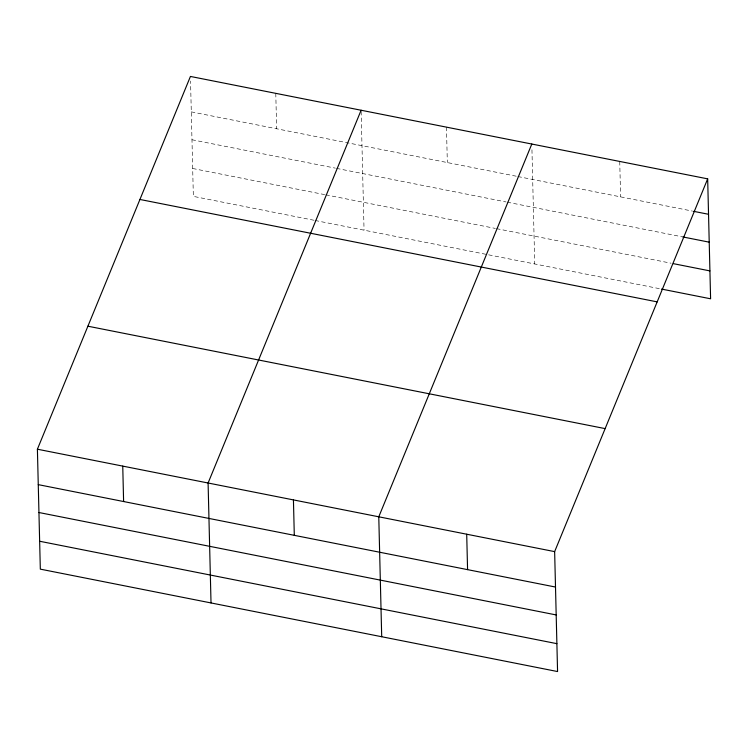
<?xml version="1.0" encoding="UTF-8"?>
<svg xmlns="http://www.w3.org/2000/svg" width="748" height="748" viewBox="0 0 748 748"><rect width="100%" height="100%" fill="white"/><g stroke="black" fill="none" stroke-linecap="round" stroke-linejoin="round"><path stroke-width="0.56" stroke-dasharray="3.74 2.81" d="M191.292 111.873L516.746 176.304M517.878 176.537L692.545 211.114M191.974 139.754L335.356 168.141M336.497 168.375L506.041 201.941M507.181 202.166L682.952 236.966M192.675 168.487L324.679 194.62M325.819 194.845L495.363 228.421M496.504 228.645L671.096 263.212M313.982 220.258L193.358 196.378L190.544 81.018M315.123 220.482L660.353 288.84M619.737 161.446L620.606 196.874M531.95 149.75L534.736 263.969M446.463 127.141L447.332 162.568M361.144 111.387L364.052 230.169M275.778 93.341L276.638 128.768"/><path stroke-width="1.12" d="M707.673 178.856L554.642 551.622L557.569 671.554L40.327 569.144L37.4 449.211L190.431 76.446L707.673 178.856L710.6 298.789L661.494 289.065M361.116 110.246L208.094 483.012L211.02 602.935M531.809 144.037L378.778 516.803L381.704 636.735M693.686 211.347L708.534 214.283M682.952 236.966L709.216 242.165M673.378 263.661L709.917 270.898M139.932 199.464L657.165 301.874M87.899 326.203L605.141 428.613M37.4 449.211L554.642 551.622M38.27 484.639L555.502 587.049M38.943 512.52L556.185 614.94M39.653 541.253L556.886 643.663M466.705 534.212L467.575 569.639M293.431 499.907L294.301 535.334M122.747 466.116L123.607 501.534"/></g></svg>
